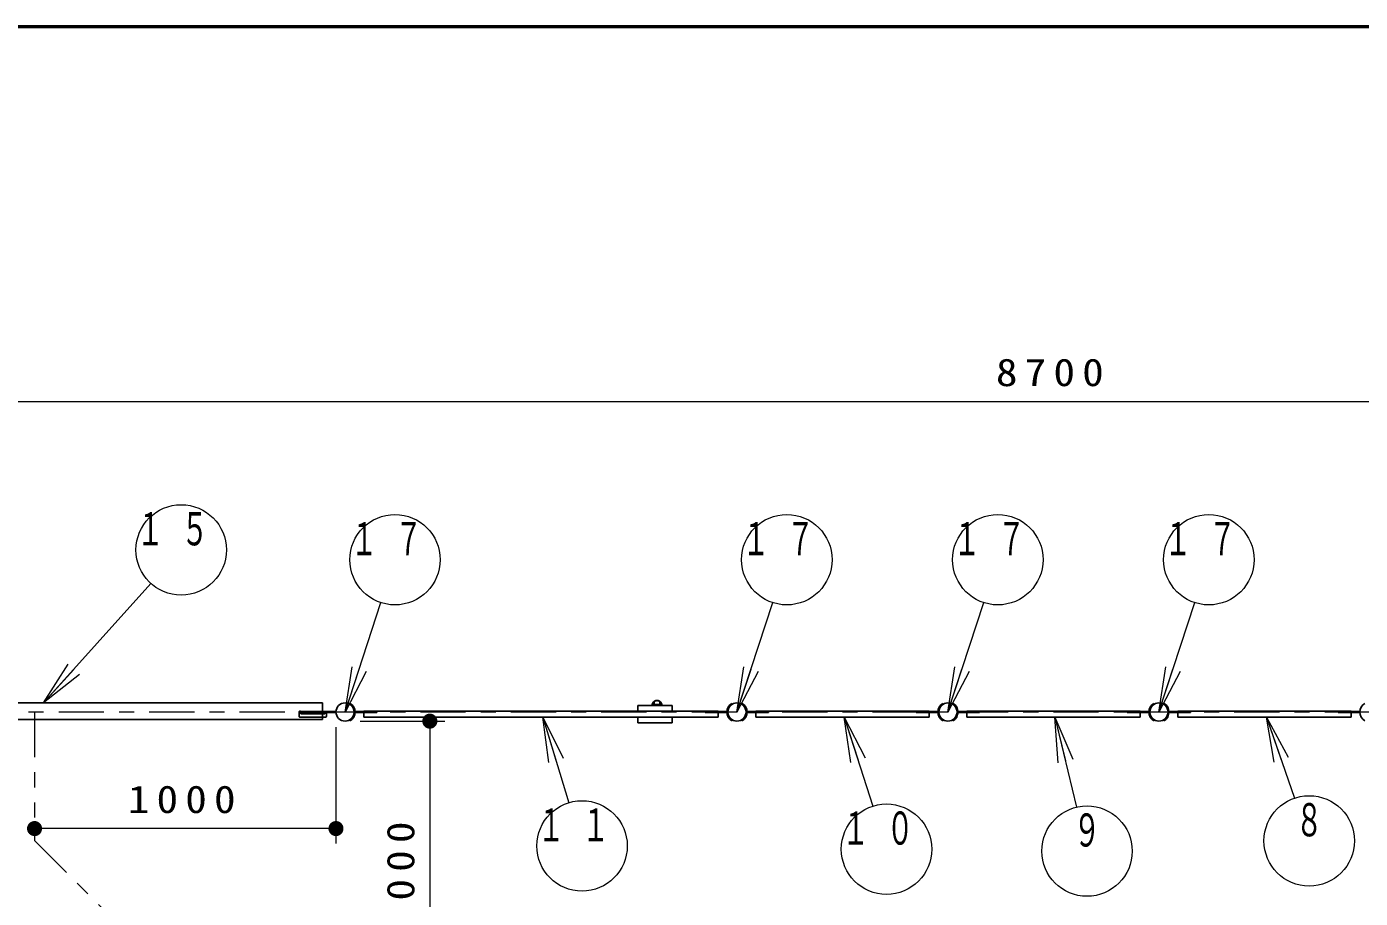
# Model space of a CAD drawing. Units: millimetres on the paper, scale 1:50. Extents: x 35 to 420, y -297 to 267.
# Drawn here: x 122.3 to 210.8, y 209.2 to 267 of the extents above; entities that cross this region are included whole.
import ezdxf
from ezdxf.enums import TextEntityAlignment as Align

# ---------------------------------------------------------------- set-up
doc = ezdxf.new("R2010")
doc.units = ezdxf.units.MM
doc.linetypes.add('USER2', pattern=[6, 3, -1, 1, -1])
doc.linetypes.add('USER3', pattern=[8, 3, -1, 1, -1, 1, -1])
doc.layers.add('1_50', color=20, linetype='Continuous', lineweight=25)
doc.layers.add('NAKAMURA図枠', color=7, linetype='Continuous', lineweight=13)
doc.styles.add('ＭＳ ゴシック', font='')
doc.styles.get('ＭＳ ゴシック').set_extended_font_data('MS Gothic')

# ---------------------------------------------------------------- blocks, each defined once
blk = doc.blocks.new('filled_dot')
at = {"color": 0, "linetype": 'Continuous', "lineweight": -2, "const_width": 1.25}
blk.add_lwpolyline([(-0.625, 0, 1), (0.625, 0, 1)], format="xyb", close=True, dxfattribs=at)

msp = doc.modelspace()

# ---------------------------------------------------------------- linework, layer by layer
at = {"layer": '1_50', "color": 7, "lineweight": 13}
for p, q in [((103.391, 242.115), (277.391, 242.115)), ((123.391, 222.115), (130.511, 230.043)), ((143.391, 221.515), (145.769, 228.773)), ((169.391, 221.515), (171.769, 228.773)), ((183.391, 221.515), (185.769, 228.773)), ((197.391, 221.515), (199.769, 228.773)), ((123.391, 222.115), (125.024, 224.681)), ((123.391, 222.115), (125.396, 224.347)), ((125.768, 224.013), (123.391, 222.115)), ((143.391, 221.515), (143.85, 224.521)), ((143.391, 221.515), (144.325, 224.366)), ((144.8, 224.21), (143.391, 221.515)), ((169.391, 221.515), (169.85, 224.521)), ((169.391, 221.515), (170.325, 224.366)), ((170.8, 224.21), (169.391, 221.515)), ((183.391, 221.515), (183.85, 224.521)), ((183.391, 221.515), (184.325, 224.366)), ((184.8, 224.21), (183.391, 221.515)), ((197.391, 221.515), (197.85, 224.521)), ((197.391, 221.515), (198.325, 224.366)), ((198.8, 224.21), (197.391, 221.515)), ((142.786, 220.515), (142.786, 212.78)), ((144.391, 220.91), (150.015, 220.91)), ((149.015, 220.91), (149.015, 200.91)), ((156.903, 218.167), (156.507, 221.183)), ((156.507, 221.183), (157.86, 218.459)), ((156.507, 221.183), (157.381, 218.313)), ((156.507, 221.183), (158.239, 215.498)), ((176.95, 218.173), (176.513, 221.183)), ((176.513, 221.183), (177.903, 218.477)), ((176.513, 221.183), (177.427, 218.325)), ((176.513, 221.183), (178.403, 215.271)), ((190.697, 218.149), (190.483, 221.183)), ((190.483, 221.183), (191.67, 218.382)), ((190.483, 221.183), (191.183, 218.266)), ((190.483, 221.183), (191.919, 215.203)), ((205.03, 218.184), (204.523, 221.183)), ((204.523, 221.183), (205.975, 218.511)), ((204.523, 221.183), (205.503, 218.347)), ((204.523, 221.183), (206.383, 215.799)), ((142.786, 213.78), (122.786, 213.78))]:
    msp.add_line(p, q, dxfattribs=at)
at = {"layer": '1_50', "color": 7}
for p, q in [((141.889, 222.115), (104.894, 222.115)), ((141.889, 221.015), (141.889, 222.115)), ((163.862, 222.192), (163.862, 222.013)), ((163.899, 222.2), (163.899, 222.013)), ((164.275, 222.2), (164.275, 222.013)), ((164.312, 222.192), (164.312, 222.013)), ((163.762, 221.943), (164.412, 221.943)), ((163.862, 222.105), (163.872, 222.013)), ((163.862, 222.013), (164.312, 222.013)), ((164.003, 222.013), (164.003, 221.943)), ((164.171, 222.013), (164.171, 221.943)), ((164.312, 222.105), (164.302, 222.013)), ((141.889, 221.015), (104.894, 221.015))]:
    msp.add_line(p, q, dxfattribs=at)
at = {"layer": '1_50', "color": 131, "linetype": 'USER2', "lineweight": 13}
msp.add_line((277.391, 221.515), (103.391, 221.515), dxfattribs=at)
at = {"layer": '1_50', "color": 1}
for p, q in [((140.337, 221.523), (140.337, 221.243)), ((140.417, 221.563), (140.377, 221.563)), ((140.457, 221.523), (140.457, 221.403)), ((140.457, 221.403), (142.047, 221.403)), ((142.047, 221.403), (142.047, 221.483)), ((142.157, 221.443), (142.157, 221.243)), ((162.811, 221.943), (165.086, 221.943)), ((162.811, 221.563), (162.811, 221.943)), ((165.086, 221.563), (165.086, 221.943)), ((142.097, 221.183), (140.397, 221.183)), ((162.811, 220.803), (162.811, 221.183)), ((162.811, 220.803), (165.086, 220.803)), ((165.086, 220.803), (165.086, 221.183))]:
    msp.add_line(p, q, dxfattribs=at)
at = {"layer": '1_50', "color": 2}
for p, q in [((142.722, 221.547), (140.467, 221.547)), ((140.467, 221.547), (140.467, 221.483)), ((142.722, 221.483), (140.467, 221.483))]:
    msp.add_line(p, q, dxfattribs=at)
at = {"layer": '1_50', "color": 253}
for p, q in [((143.703, 222.034), (143.735, 222.089)), ((144.057, 221.483), (145.491, 221.483)), ((144.06, 221.547), (145.491, 221.547)), ((145.491, 221.547), (145.491, 221.483)), ((168.722, 221.547), (167.291, 221.547)), ((167.291, 221.547), (167.291, 221.483)), ((168.725, 221.483), (167.291, 221.483)), ((169.08, 222.034), (169.048, 222.089)), ((169.703, 222.034), (169.735, 222.089)), ((170.057, 221.483), (171.491, 221.483)), ((170.06, 221.547), (171.491, 221.547)), ((171.491, 221.547), (171.491, 221.483)), ((182.722, 221.547), (181.291, 221.547)), ((181.291, 221.547), (181.291, 221.483)), ((182.725, 221.483), (181.291, 221.483)), ((183.08, 222.034), (183.048, 222.089)), ((183.703, 222.034), (183.735, 222.089)), ((184.057, 221.483), (185.491, 221.483)), ((184.06, 221.547), (185.491, 221.547)), ((185.491, 221.547), (185.491, 221.483)), ((196.722, 221.547), (195.291, 221.547)), ((195.291, 221.547), (195.291, 221.483)), ((196.725, 221.483), (195.291, 221.483)), ((197.08, 222.034), (197.048, 222.089)), ((197.703, 222.034), (197.735, 222.089)), ((198.057, 221.483), (199.491, 221.483)), ((198.06, 221.547), (199.491, 221.547)), ((199.491, 221.547), (199.491, 221.483)), ((210.722, 221.547), (209.291, 221.547)), ((209.291, 221.547), (209.291, 221.483)), ((210.725, 221.483), (209.291, 221.483)), ((143.703, 220.996), (143.735, 220.94)), ((169.08, 220.996), (169.048, 220.94)), ((169.703, 220.996), (169.735, 220.94)), ((183.08, 220.996), (183.048, 220.94)), ((183.703, 220.996), (183.735, 220.94)), ((197.08, 220.996), (197.048, 220.94)), ((197.703, 220.996), (197.735, 220.94))]:
    msp.add_line(p, q, dxfattribs=at)
at = {"layer": '1_50', "color": 4}
for p, q in [((144.641, 221.563), (168.141, 221.563)), ((144.641, 221.183), (144.641, 221.563)), ((168.141, 221.183), (168.141, 221.563)), ((170.641, 221.563), (182.141, 221.563)), ((170.641, 221.183), (170.641, 221.563)), ((182.141, 221.183), (182.141, 221.563)), ((184.641, 221.563), (196.141, 221.563)), ((184.641, 221.183), (184.641, 221.563)), ((196.141, 221.183), (196.141, 221.563)), ((198.641, 221.563), (210.141, 221.563)), ((198.641, 221.183), (198.641, 221.563)), ((210.141, 221.183), (210.141, 221.563)), ((144.641, 221.183), (168.141, 221.183)), ((170.641, 221.183), (182.141, 221.183)), ((184.641, 221.183), (196.141, 221.183)), ((198.641, 221.183), (210.141, 221.183))]:
    msp.add_line(p, q, dxfattribs=at)
at = {"layer": '1_50', "color": 7}
for points in [[(164.412, 221.943), (164.409, 221.988), (164.401, 222.032), (164.387, 222.075), (164.368, 222.116), (164.345, 222.153), (164.317, 222.187), (164.285, 222.217), (164.249, 222.242), (164.211, 222.262), (164.171, 222.277), (164.129, 222.286), (164.087, 222.289), (164.044, 222.286), (164.003, 222.277), (163.962, 222.262), (163.924, 222.242), (163.889, 222.217), (163.857, 222.187), (163.829, 222.153), (163.805, 222.116), (163.786, 222.075), (163.773, 222.032), (163.764, 221.988), (163.762, 221.943)], [(164.275, 222.2), (164.232, 222.229), (164.186, 222.251), (164.137, 222.264), (164.087, 222.269), (164.036, 222.264), (163.987, 222.251), (163.941, 222.229), (163.899, 222.2)]]:
    msp.add_lwpolyline(points, dxfattribs=at)
at = {"layer": '1_50', "color": 7, "linetype": 'USER3', "lineweight": 13}
msp.add_lwpolyline([(122.786, 221.515), (122.786, 212.98), (134.857, 200.91), (219.926, 200.91), (231.996, 212.98), (231.996, 221.515)], dxfattribs=at)
at = {"layer": '1_50', "color": 7, "lineweight": 13}
for centre in [(132.516, 232.275), (146.703, 231.624), (172.703, 231.624), (186.703, 231.624), (200.703, 231.624), (207.363, 212.964), (159.113, 212.628), (179.317, 212.413), (192.62, 212.286)]:
    msp.add_circle(centre, 3, dxfattribs=at)
at = {"layer": '1_50', "color": 7}
for centre in [(143.391, 221.515), (143.391, 221.515), (169.391, 221.515), (169.391, 221.515), (183.391, 221.515), (183.391, 221.515), (197.391, 221.515), (197.391, 221.515)]:
    msp.add_circle(centre, 0.605, dxfattribs=at)
at = {"layer": '1_50', "color": 1}
for centre, radius, start, end in [((140.377, 221.523), 0.04, 90, 180), ((140.397, 221.243), 0.06, 180, 270), ((140.417, 221.523), 0.04, 0, 90), ((142.097, 221.243), 0.06, 270, 0), ((142.117, 221.443), 0.04, 0, 90)]:
    msp.add_arc(centre, radius, start, end, dxfattribs=at)
at = {"layer": '1_50', "color": 253}
for centre, radius, start, end in [((143.391, 221.515), 0.605, 300.85647, 59.14353), ((143.391, 221.515), 0.669, 300.85647, 59.14353), ((169.391, 221.515), 0.669, 120.85647, 239.14353), ((169.391, 221.515), 0.605, 120.85647, 239.14353), ((169.391, 221.515), 0.605, 300.85647, 59.14353), ((169.391, 221.515), 0.669, 300.85647, 59.14353), ((183.391, 221.515), 0.669, 120.85647, 239.14353), ((183.391, 221.515), 0.605, 120.85647, 239.14353), ((183.391, 221.515), 0.605, 300.85647, 59.14353), ((183.391, 221.515), 0.669, 300.85647, 59.14353), ((197.391, 221.515), 0.669, 120.85647, 239.14353), ((197.391, 221.515), 0.605, 120.85647, 239.14353), ((197.391, 221.515), 0.605, 300.85647, 59.14353), ((197.391, 221.515), 0.669, 300.85647, 59.14353), ((211.391, 221.515), 0.669, 120.85647, 239.14353)]:
    msp.add_arc(centre, radius, start, end, dxfattribs=at)
at = {"layer": 'NAKAMURA図枠', "lineweight": 50}
msp.add_line((420, 267), (35, 267), dxfattribs=at)

# ---------------------------------------------------------------- block references
at = {"layer": '1_50', "color": 7, "lineweight": 13, "xscale": 0.4, "yscale": 0.4}
for p, rotation in [((149.015, 220.91), 270), ((142.786, 213.78), 180)]:
    msp.add_blockref('filled_dot', p, dxfattribs=dict(at, rotation=rotation))
msp.add_blockref('filled_dot', (122.786, 213.78), dxfattribs=at)

# ---------------------------------------------------------------- texts
at = {"layer": '1_50', "color": 7, "style": 'ＭＳ ゴシック', "width": 0.6}
for s, p in [('８', (207.363, 215.464)), ('９', (192.62, 214.786))]:
    msp.add_text(s, height=2.199, dxfattribs=at).set_placement(p, align=Align.TOP_CENTER)
at = {"layer": '1_50', "color": 7, "style": 'ＭＳ ゴシック'}
for s, insert, char_height, attachment_point in [('\\T1.33;\\W1.15;8700', (190.391, 243.115), 1.833, 8), ('\\T1.64;\\W0.6;１５', (132.516, 234.775), 2.199, 2), ('\\T1.64;\\W0.6;１７', (146.703, 234.124), 2.199, 2), ('\\T1.64;\\W0.6;１７', (172.703, 234.124), 2.199, 2), ('\\T1.64;\\W0.6;１７', (186.703, 234.124), 2.199, 2), ('\\T1.64;\\W0.6;１７', (200.703, 234.124), 2.199, 2), ('\\T1.33;\\W1.15;1000', (132.786, 214.78), 1.833, 8), ('\\T1.64;\\W0.6;１１', (159.113, 215.128), 2.199, 2), ('\\T1.64;\\W0.6;１０', (179.317, 214.913), 2.199, 2)]:
    msp.add_mtext(s, dxfattribs=dict(at, insert=insert, char_height=char_height, attachment_point=attachment_point))
at = {"layer": '1_50', "color": 7, "insert": (148.015, 210.91), "char_height": 1.833, "attachment_point": 8, "rotation": 90, "style": 'ＭＳ ゴシック'}
msp.add_mtext('\\T1.33;\\W1.15;1000', dxfattribs=at)

doc.saveas('drawing.dxf')
